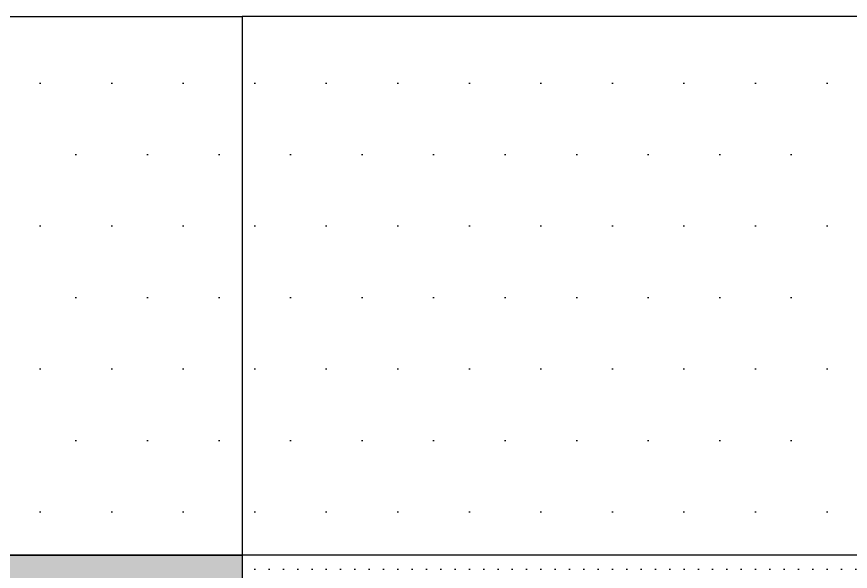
# Model space of a CAD drawing. Header units: millimetres. Extents: x 2519235 to 7246330, y 25937 to 201821.
# Drawn here: x 2751819 to 2752281.5, y 102083 to 102390.9 of the extents above; entities that cross this region are included whole.
import ezdxf

# ---------------------------------------------------------------- set-up
doc = ezdxf.new("R2010")
doc.units = ezdxf.units.MM
doc.set_wipeout_variables(frame=1)
doc.linetypes.add('Xref-PLAN-106.940$0$CENTER2', pattern=[28.575000000000003, 19.05, -3.175, 3.175, -3.175])
for name, color, linetype in [('000 - CONCRETE_COL_CUT_COLOR_1', 7, 'Continuous'), ('000 - CONCRETE_COL_CUT_COLOR_5', 7, 'Continuous'), ('000 - CONCRETE_COL_HATCH_', 7, 'Continuous'), ('000 - CONCRETE_COL_WIPEOUT_', 7, 'Continuous'), ('010 - ASPG_FLASHING_HATCH_', 7, 'Continuous'), ('010 - ASPG_FLASHING_MAIN_COLOR_2', 7, 'Continuous'), ('010 - ASPG_FLASHING_MAIN_COLOR_4', 7, 'Continuous'), ('010 - ASPG_FLASHING_WIPEOUT_', 7, 'Continuous'), ('Xref-PLAN-106.940$0$_Beam', 7, 'Continuous'), ('Xref-PLAN-106.940$0$_Col', 7, 'Xref-PLAN-106.940$0$CENTER2'), ('Xref-PLAN-106.940$0$S-280-M_COLUMN', 7, 'Continuous')]:
    doc.layers.add(name, color=color, linetype=linetype)
doc.layers.add('Xref-PLAN-106.940$0$_VP', color=7, linetype='Continuous', plot=False)
pattern_1 = [(0, (0, 0), (3.96875, 7.9375), [0, -7.9375])]
pattern_2 = [(0, (0, 0), (19.84375, 39.6875), [0, -39.6875])]

# ---------------------------------------------------------------- blocks, each defined once
blk = doc.blocks.new('Xref-PLAN-106.940$0$ACM_STR_COLN_Precast- Rectangular Column - 750x300-6869242-610_ENT 1 EXISTING GROUND LEVEL_6000_100')
at = {"layer": 'Xref-PLAN-106.940$0$S-280-M_COLUMN', "color": 7, "lineweight": -3}
for p, q in [((-374.9999999999994, 200.0000000000001), (75.0000000000308, 200.0000000000001)), ((375.0000000000002, -99.99999999999994), (-374.9999999999994, -99.99999999999994))]:
    blk.add_line(p, q, dxfattribs=at)
blk = doc.blocks.new('Xref-PLAN-106.940')
at = {"layer": 'Xref-PLAN-106.940$0$_Beam', "color": 7}
for p, q in [((146419.1805612039, 6933.396653483858), (152919.1805612047, 6933.396653483858)), ((146419.1805612039, 6633.396653483858), (152919.1805612047, 6633.396653483858))]:
    blk.add_line(p, q, dxfattribs=at)
at = {"layer": 'Xref-PLAN-106.940$0$_Col', "color": 7}
blk.add_lwpolyline([(152919.1805612047, 6633.396653483858), (153669.1805612047, 6633.396653483858), (153669.1805612047, 6933.396653483858), (152919.1805612047, 6933.396653483858)], close=True, dxfattribs=at)
at = {"layer": 'Xref-PLAN-106.940$0$_VP', "color": 7}
for p, q in [((152919.1805612047, 6683.395449552503), (153669.1805612047, 6933.396653483858)), ((152919.1805612047, 6933.396653483858), (153669.1805612047, 6633.396653483858))]:
    blk.add_line(p, q, dxfattribs=at)
at = {"layer": 'Xref-PLAN-106.940$0$S-280-M_COLUMN', "color": 7, "lineweight": -3}
blk.add_blockref('Xref-PLAN-106.940$0$ACM_STR_COLN_Precast- Rectangular Column - 750x300-6869242-610_ENT 1 EXISTING GROUND LEVEL_6000_100', (153294.1805612047, 6733.396653483858), dxfattribs=at)
blk = doc.blocks.new('*U2093')
at = {"layer": '000 - CONCRETE_COL_HATCH_'}
h = blk.add_hatch(dxfattribs=at)
h.set_pattern_fill('AR-CONC', scale=0.04)
h.set_pattern_definition([(49.99999999999999, (1500.000000007464, -835906.8256906054), (7.28738675984016, -0.6375634215561234), [0.762, -8.382000000000001]), (355, (1500.000000007464, -835906.8256906054), (-1.409736856998774, 7.642273809561406), [0.6096, -6.7056233668]), (100.4514447, (1500.607280287497, -835906.8788207454), (5.877649883614131, 7.004710076487804), [0.6476003519999999, -7.123609783999998]), (46.18420000000001, (1500.000000007464, -835904.7936906054), (10.8431616356852, -1.681693117309086), [1.143, -12.573]), (96.63555760999992, (1500.903596007511, -835904.9338306055), (9.49616536206012, 9.897044983908861), [0.9714009256, -10.6854243264]), (351.1841511700001, (1500.000000007464, -835904.7936906054), (9.496165362599081, 9.897044983421306), [0.9143986828, -10.0583892768]), (21, (1501.016000007467, -835905.3016906055), (6.064575650765299, -4.090607927483505), [0.762, -8.382000000000001]), (326.0000000000001, (1501.016000007467, -835905.3016906055), (2.472081133905883, 7.367518644892771), [0.6096, -6.7056]), (71.45144499999999, (1501.521381311481, -835905.6425746015), (8.536656771148646, 3.27691075543621), [0.6476003520000001, -7.123597503999999]), (37.50000000000001, (1500.000000007464, -835906.8256906054), (0.1235441300236727, 3.382201554926124), [0, -6.62432, 0, -6.807200000000001, 0, -6.731000000000001]), (7.499999999999999, (1500.000000007464, -835906.8256906054), (2.67278650041223, 4.00722299272478), [0, -3.88112, 0, -6.47192, 0, -2.5654]), (327.5, (1497.734320007511, -835906.8256906054), (5.423623806674856, -0.2291497597069377), [0, -2.54, 0, -7.9248, 0, -10.5156]), (317.5, (1496.718320007507, -835906.8256906054), (5.925167255440722, 1.017059641333321), [0, -3.302, 0, -5.26288, 0, -7.4676])])
h.paths.add_polyline_path([(-1.667805984044525e-10, 1.091393642127514e-11), (750, 0), (750, 300), (0, 300)])
at = {"layer": '000 - CONCRETE_COL_CUT_COLOR_1', "color": 7, "lineweight": -2}
blk.add_lwpolyline([(750, 300), (0, 300), (0, 300), (0, 300), (0, 300), (0, 300), (0, 300), (0, 300), (0, 300), (0, 300), (0, 300), (0, 300), (0, 300), (0, 300), (0, 300), (0, 300), (0, 300), (0, 300), (0, 300), (0, 300), (0, 300), (0, 300), (0, 300), (0, 300), (0, 300), (0, 300), (0, 300), (0, 300), (0, 300), (0, 300), (0, 300), (0, 300), (0, 300), (0, 300), (0, 300), (0, 300), (0, 300), (0, 300), (0, 300), (0, 300), (0, 300), (0, 300), (0, 300), (0, 300), (0, 300), (0, 300), (-1.667805984044525e-10, 1.091393642127514e-11), (750, 0)], dxfattribs=at)
blk = doc.blocks.new('A$C6d15e31b')
at = {"color": 7}
blk.add_blockref('Xref-PLAN-106.940', (-135619.3374636862, -23258.39544955263), dxfattribs=at)
at = {"layer": '000 - CONCRETE_COL_CUT_COLOR_5', "color": 7}
blk.add_blockref('*U2093', (17299.84309751866, -16624.99879606877), dxfattribs=at)
blk = doc.blocks.new('*U2907')
at = {"color": 7}
blk.add_wipeout([(0, -52.000000000100954), (646.0000000023285, -52.00000000014859), (347.0000000022703, -351.00000000002865), (0, -350.99999999998124)], dxfattribs=at).dxf.layer = '010 - ASPG_FLASHING_WIPEOUT_'
at = {"layer": '010 - ASPG_FLASHING_HATCH_'}
h = blk.add_hatch(dxfattribs=at)
h.set_pattern_fill('DOTS', scale=0.5)
h.set_pattern_definition(pattern_2)
h.paths.add_polyline_path([(0, -52), (646.0000000025075, -52.00000000004763), (347.0000000024493, -351.0000000000476), (-2.44929359829475e-18, -351)])
at = {"layer": '010 - ASPG_FLASHING_MAIN_COLOR_2', "color": 7}
blk.add_lwpolyline([(0, -52), (646.0000000025075, -52.00000000004763), (347.0000000024493, -351.0000000000476), (-2.44929359829475e-18, -351)], close=True, dxfattribs=at)
at = {"color": 7}
blk.add_wipeout([(0, 69.29999999994811), (767.3000000020962, 69.29999999990036), (646.0000000023292, -52.00000000004502), (0, -51.999999999997044)], dxfattribs=at).dxf.layer = '010 - ASPG_FLASHING_WIPEOUT_'
at = {"layer": '010 - ASPG_FLASHING_HATCH_'}
h = blk.add_hatch(dxfattribs=at)
h.set_pattern_fill('DOTS', scale=0.1)
h.set_pattern_definition(pattern_1)
h.paths.add_polyline_path([(-2.8421709430404e-14, 69.29999999999998), (767.3000000022746, 69.29999999995235), (646.0000000025075, -52.00000000004765), (3.155443620884047e-30, -52.00000000000001)])
at = {"layer": '010 - ASPG_FLASHING_MAIN_COLOR_4', "color": 7}
blk.add_lwpolyline([(-2.8421709430404e-14, 69.29999999999998), (767.3000000022746, 69.29999999995235), (646.0000000025075, -52.00000000004765), (3.155443620884047e-30, -52.00000000000001)], close=True, dxfattribs=at)
blk = doc.blocks.new('*U2909')
at = {"color": 7}
blk.add_wipeout([(0, -52.000000000100044), (3000.000000000161, -52.0000000002874), (3000.0000000001037, -351.00000000016644), (0, -350.9999999999809)], dxfattribs=at).dxf.layer = '010 - ASPG_FLASHING_WIPEOUT_'
at = {"layer": '010 - ASPG_FLASHING_HATCH_'}
h = blk.add_hatch(dxfattribs=at)
h.set_pattern_fill('DOTS', scale=0.5)
h.set_pattern_definition(pattern_2)
h.paths.add_polyline_path([(0, -52), (3000.00000000034, -52.00000000018623), (3000.000000000282, -351.0000000001862), (-2.44929359829475e-18, -351)])
at = {"layer": '010 - ASPG_FLASHING_MAIN_COLOR_2', "color": 7}
blk.add_lwpolyline([(0, -52), (3000.00000000034, -52.00000000018623), (3000.000000000282, -351.0000000001862), (-2.44929359829475e-18, -351)], close=True, dxfattribs=at)
at = {"color": 7}
blk.add_wipeout([(0, 69.29999999994743), (2999.999999999929, 69.29999999976098), (3000.000000000162, -52.00000000018463), (0, -51.99999999999727)], dxfattribs=at).dxf.layer = '010 - ASPG_FLASHING_WIPEOUT_'
at = {"layer": '010 - ASPG_FLASHING_HATCH_'}
h = blk.add_hatch(dxfattribs=at)
h.set_pattern_fill('DOTS', scale=0.1)
h.set_pattern_definition(pattern_1)
h.paths.add_polyline_path([(-2.8421709430404e-14, 69.29999999999998), (3000.000000000107, 69.29999999981375), (3000.00000000034, -52.00000000018625), (3.155443620884047e-30, -52.00000000000001)])
at = {"layer": '010 - ASPG_FLASHING_MAIN_COLOR_4', "color": 7}
blk.add_lwpolyline([(-2.8421709430404e-14, 69.29999999999998), (3000.000000000107, 69.29999999981375), (3000.00000000034, -52.00000000018625), (3.155443620884047e-30, -52.00000000000001)], close=True, dxfattribs=at)
blk = doc.blocks.new('W-1-PP17-ENT1_REV03_20260621-000232_LOPF_FLASHING')
at = {"color": 7, "rotation": 180}
blk.add_blockref('*U2909', (17400, -16672.99999999907), dxfattribs=at)
at = {"color": 7, "xscale": -1, "rotation": 180}
blk.add_blockref('*U2907', (17400, -16672.99999999907), dxfattribs=at)

msp = doc.modelspace()

# ---------------------------------------------------------------- block references
at = {"color": 7}
msp.add_blockref('A$C6d15e31b', (2734544.160699638, 118712.9420134598), dxfattribs=at)

# ---------------------------------------------------------------- next in the draw order: block references
msp.add_blockref('W-1-PP17-ENT1_REV03_20260621-000232_LOPF_FLASHING', (2734544.160699638, 118712.9420134598), dxfattribs=at)

doc.saveas('drawing.dxf')
